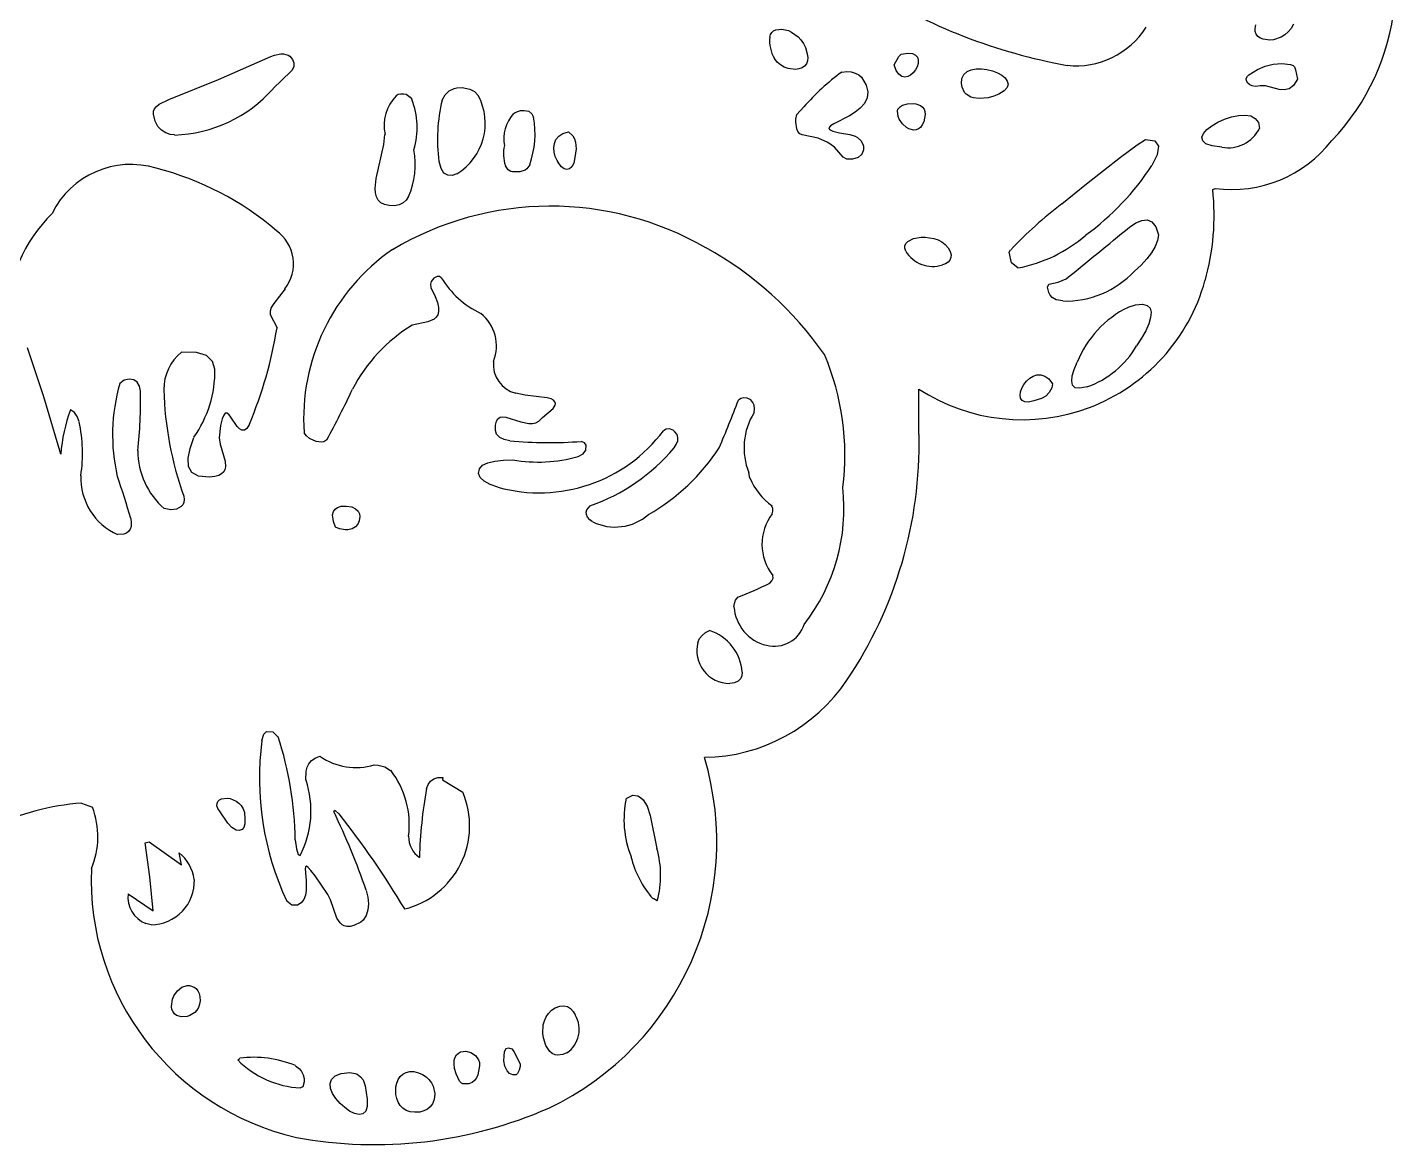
# Model space of a CAD drawing. Extents: x 0.98 to 3.75, y 0.23 to 4.49.
# Drawn here: x 2.374 to 3.454, y 0.234 to 1.116 of the extents above; entities that cross this region are included whole.
import ezdxf

# ---------------------------------------------------------------- set-up
doc = ezdxf.new("R2010")
doc.units = 0
doc.header["$MEASUREMENT"] = 0
doc.layers.add('Arc', color=6, linetype='CONTINUOUS')
doc.layers.add('Line', color=1, linetype='CONTINUOUS')

msp = doc.modelspace()

# ---------------------------------------------------------------- linework, layer by layer
at = {"layer": 'Arc', "color": 0, "true_color": 0x000000}
for centre, radius, start, end in [((3.2727, 1.1518), 0.1816, -43.7673, 31.7229), ((3.2739, 1.5222), 0.4437, -122.1135, -100.2371), ((3.2021, 1.1506), 0.0654, -96.2368, -32.3754), ((2.9871, 1.1047), 0.0269, 173.0854, -149.0131), ((3.1298, 0.9272), 0.19, 126.3332, 138.6311), ((2.4872, 1.1388), 0.1083, -88.1788, -41.4473), ((2.6892, 1.0383), 0.0332, 135.3763, -167.4248), ((2.6228, 1.0365), 0.0593, -17.1985, 22.0813), ((2.829, 1.0273), 0.1309, 166.346, -172.262), ((2.6893, 1.0398), 0.0465, -58.7777, 28.2936), ((2.7797, 1.0277), 0.0292, 138.1474, -169.0192), ((2.6994, 1.0319), 0.0757, -19.1127, 9.7583), ((3.3249, 1.0872), 0.0997, -97.4979, -37.7205), ((3.3219, 1.0483), 0.0278, -99.9065, -26.7058), ((2.6179, 1.0073), 0.0627, -23.8696, 10.6864), ((2.7791, 1.0155), 0.0289, 166.5867, -161.4607), ((2.456, 0.9382), 0.0691, 73.0456, 153.911), ((2.4185, 0.7771), 0.2344, 49.3883, 75.7632), ((3.0867, 1.1207), 0.2091, -53.9501, -33.134), ((3.1189, 0.9674), 0.1921, -15.6955, 6.0133), ((2.7875, 0.7304), 0.244, 59.8801, 120.7702), ((3.3939, 0.7087), 0.3358, 127.197, 136.4656), ((2.4791, 0.8826), 0.121, 134.7146, 178.6305), ((2.5523, 0.9288), 0.0322, -37.7674, 54.4701), ((3.1348, 1.0381), 0.1145, -79.2744, -49.0858), ((0.0328, 4.8375), 5.0363, -51.1172, -50.3845), ((2.7547, 0.8066), 0.1622, 124.5811, -176.0807), ((2.7772, 0.7002), 0.2754, 34.7513, 61.1586), ((3.0889, 0.9514), 0.0246, -149.6645, -71.5417), ((2.7644, 0.9565), 0.0741, -148.652, -115.659), ((3.194, 0.9732), 0.0737, -91.8397, -42.7516), ((3.1596, 0.9554), 0.1496, -123.0269, -15.4747), ((2.712, 0.8641), 0.0327, -21.9872, 51.554), ((3.2795, 0.8205), 0.0825, 116.1881, 158.1534), ((2.2373, 0.9328), 0.3386, -22.6764, -9.2406), ((2.7461, 0.7702), 0.1296, 121.6668, 152.5917), ((3.187, 0.9001), 0.0723, -70.9077, -29.7066), ((2.5201, 0.8297), 0.038, 129.0142, -179.6864), ((2.8159, 0.7776), 0.2038, -7.149, 22.9889), ((2.4317, 0.8444), 0.0908, -35.3078, 0.8493), ((2.7655, 0.8493), 0.0233, 173.7768, -103.8428), ((2.5882, 0.7939), 0.1465, 163.9801, -167.0286), ((2.0986, 0.8211), 0.3652, -6.2446, 1.1248), ((2.7596, 0.8379), 0.2776, -178.2631, -160.5429), ((1.964, 1.1444), 0.7375, -28.731, -25.2471), ((1.6001, 1.3401), 1.4328, -22.8541, -21.233), ((2.5252, 0.7695), 0.1247, 159.271, 175.7882), ((2.9922, 0.7837), 0.0522, 147.9345, -157.9504), ((2.2993, 0.7794), 0.1187, -8.6047, 12.0845), ((2.7785, 0.8704), 0.1223, -105.5031, -36.7783), ((2.7866, 1.1486), 0.3608, -94.9938, -86.0051), ((2.7445, 0.7868), 0.3337, -33.9803, 1.2793), ((2.5218, 0.7812), 0.0601, 179.8442, -130.8876), ((2.7668, 0.8837), 0.1548, -70.5019, -40.3254), ((2.7831, 0.873), 0.1638, -60.181, -33.0741), ((2.7777, 0.8865), 0.1141, -100.1532, -74.0379), ((2.4658, 0.7599), 0.0491, 177.8895, -114.1778), ((1.8573, 0.5561), 0.6229, 15.9998, 19.2101), ((2.9928, 0.7799), 0.0521, -157.4029, -126.0731), ((2.8697, 0.7359), 0.1492, -37.907, 6.3147), ((2.8383, 0.761), 0.0399, -116.3601, -48.7933), ((2.9941, 0.7075), 0.0399, 142.9155, -141.9325), ((2.8459, 0.9035), 0.2539, -69.3931, -63.2204), ((2.9657, 0.6605), 0.0337, -176.0515, -103.6014), ((2.9011, 0.6037), 0.0376, 4.2568, 71.7329), ((2.9638, 0.6519), 0.0249, -103.9452, -17.8894), ((2.9286, 0.6235), 0.0258, 165.4466, -89.9532), ((2.907, 0.6767), 0.1374, -89.2657, -33.763), ((2.7849, 0.5226), 0.2273, 172.4065, -154.7848), ((2.3187, 0.4713), 0.2672, 0.6111, 18.3779), ((2.6339, 0.5813), 0.0501, -124.7798, -73.3756), ((2.6855, 0.4726), 0.233, -64.4729, 16.6131), ((2.521, 0.4971), 0.0773, -27.1757, 18.3337), ((2.6058, 0.4861), 0.0701, -7.4278, 37.8044), ((2.6558, 0.4853), 0.0677, -76.0158, 23.0416), ((3.0605, 0.4491), 0.3768, 169.9746, 178.3146), ((2.4295, 0.3175), 0.186, 93.7719, 116.4243), ((2.3646, 0.4768), 0.0655, -22.5777, 20.6561), ((2.925, 0.4902), 0.0797, 167.8527, -158.4691), ((2.0733, 0.2368), 0.6019, 19.1602, 25.5642), ((2.0677, 0.0581), 0.7044, 30.8801, 38.3107), ((2.6957, 0.4768), 0.0204, 179.4242, -125.3124), ((2.795, 0.4462), 0.0792, -14.7355, 15.532), ((2.4729, 0.4379), 0.0337, 8.6122, 50.8034), ((2.9257, 0.4789), 0.077, -166.4945, -138.3811), ((2.6337, 0.4428), 0.2089, 177.592, -102.969), ((2.472, 0.4415), 0.0343, -89.8736, 2.4546), ((2.4768, 0.4293), 0.023, 174.3524, -112.7165), ((2.7876, 0.3245), 0.0224, -55.7473, 30.8957), ((2.5533, 0.2179), 0.0846, 67.2868, 97.5724), ((2.5937, 0.3535), 0.0752, -135.0924, -92.8671), ((2.649, 0.5733), 0.3397, -100.5368, -66.2338)]:
    msp.add_arc(centre, radius, start, end, dxfattribs=at)
at = {"layer": 'Line', "color": 0, "true_color": 0x000000}
for p, q in [((2.9619, 1.1116), (2.9634, 1.1128)), ((2.9634, 1.1128), (2.9652, 1.1137)), ((2.9652, 1.1137), (2.9698, 1.1142)), ((2.9698, 1.1142), (2.975, 1.113)), ((2.975, 1.113), (2.9776, 1.1118)), ((3.3433, 1.1147), (3.3439, 1.1175)), ((3.3435, 1.1123), (3.3433, 1.1147)), ((3.3443, 1.1101), (3.3435, 1.1123)), ((3.3717, 1.1147), (3.3694, 1.1119)), ((3.3737, 1.118), (3.3717, 1.1147)), ((2.9604, 1.1079), (2.9609, 1.1099)), ((2.9609, 1.1099), (2.9619, 1.1116)), ((2.9776, 1.1118), (2.9827, 1.1082)), ((2.9827, 1.1082), (2.9849, 1.1057)), ((2.9849, 1.1057), (2.9869, 1.1029)), ((2.9869, 1.1029), (2.9885, 1.0996)), ((3.3456, 1.1084), (3.3443, 1.1101)), ((3.3475, 1.107), (3.3456, 1.1084)), ((3.3497, 1.1061), (3.3475, 1.107)), ((3.355, 1.1054), (3.3497, 1.1061)), ((3.3579, 1.1058), (3.355, 1.1054)), ((3.3639, 1.1079), (3.3579, 1.1058)), ((3.3667, 1.1096), (3.3639, 1.1079)), ((3.3694, 1.1119), (3.3667, 1.1096)), ((2.5252, 1.0744), (2.5667, 1.0926)), ((2.5667, 1.0926), (2.5696, 1.0937)), ((2.5696, 1.0937), (2.5745, 1.0946)), ((2.5745, 1.0946), (2.5767, 1.0946)), ((2.5767, 1.0946), (2.5803, 1.0935)), ((2.5803, 1.0935), (2.5817, 1.0927)), ((2.5817, 1.0927), (2.5838, 1.0903)), ((2.9663, 1.0881), (2.964, 1.0909)), ((2.9885, 1.0996), (2.9897, 1.0958)), ((2.9897, 1.0958), (2.9903, 1.0917)), ((2.9903, 1.0917), (2.9901, 1.089)), ((3.0585, 1.086), (3.0621, 1.0925)), ((3.0621, 1.0925), (3.0641, 1.0945)), ((3.0641, 1.0945), (3.0693, 1.0952)), ((3.0693, 1.0952), (3.0729, 1.0948)), ((3.0729, 1.0948), (3.0754, 1.0937)), ((3.0754, 1.0937), (3.0769, 1.0919)), ((3.0769, 1.0919), (3.0775, 1.0896)), ((2.5824, 1.0806), (2.5684, 1.0672)), ((2.5835, 1.0818), (2.5824, 1.0806)), ((2.5847, 1.0846), (2.5835, 1.0818)), ((2.5838, 1.0903), (2.5848, 1.0875)), ((2.5848, 1.0875), (2.5847, 1.0846)), ((2.9689, 1.0859), (2.9663, 1.0881)), ((2.9718, 1.0842), (2.9689, 1.0859)), ((2.9748, 1.0831), (2.9718, 1.0842)), ((2.9807, 1.0824), (2.9748, 1.0831)), ((2.9834, 1.0828), (2.9807, 1.0824)), ((2.9858, 1.0837), (2.9834, 1.0828)), ((2.9878, 1.085), (2.9858, 1.0837)), ((2.9893, 1.0868), (2.9878, 1.085)), ((2.9901, 1.089), (2.9893, 1.0868)), ((3.0172, 1.0803), (3.0211, 1.0808)), ((3.0211, 1.0808), (3.0245, 1.0804)), ((3.0245, 1.0804), (3.0278, 1.0794)), ((3.0602, 1.0815), (3.0585, 1.086)), ((3.0622, 1.0785), (3.0602, 1.0815)), ((3.0753, 1.082), (3.0735, 1.0797)), ((3.0766, 1.0845), (3.0753, 1.082)), ((3.0774, 1.0871), (3.0766, 1.0845)), ((3.0775, 1.0896), (3.0774, 1.0871)), ((3.1135, 1.0783), (3.116, 1.0806)), ((3.116, 1.0806), (3.1193, 1.082)), ((3.1193, 1.082), (3.1232, 1.0827)), ((3.1232, 1.0827), (3.1274, 1.0827)), ((3.1274, 1.0827), (3.1317, 1.0822)), ((3.1317, 1.0822), (3.136, 1.0811)), ((3.136, 1.0811), (3.14, 1.0796)), ((3.3383, 1.0781), (3.3452, 1.0822)), ((3.3452, 1.0822), (3.3513, 1.0848)), ((3.3513, 1.0848), (3.3577, 1.0864)), ((3.3577, 1.0864), (3.3644, 1.087)), ((3.3644, 1.087), (3.3712, 1.0861)), ((3.3712, 1.0861), (3.3735, 1.0854)), ((3.3735, 1.0854), (3.3744, 1.0845)), ((3.3744, 1.0845), (3.3753, 1.0821)), ((3.3753, 1.0821), (3.3768, 1.0746)), ((2.486, 1.0585), (2.5252, 1.0744)), ((3.0278, 1.0794), (3.0307, 1.078)), ((3.0307, 1.078), (3.0328, 1.0762)), ((3.0328, 1.0762), (3.0364, 1.07)), ((3.0364, 1.07), (3.0378, 1.0646)), ((3.0645, 1.0768), (3.0622, 1.0785)), ((3.0668, 1.0762), (3.0645, 1.0768)), ((3.0692, 1.0767), (3.0668, 1.0762)), ((3.0715, 1.0779), (3.0692, 1.0767)), ((3.0735, 1.0797), (3.0715, 1.0779)), ((3.1116, 1.0711), (3.112, 1.0752)), ((3.1121, 1.0684), (3.1116, 1.0711)), ((3.112, 1.0752), (3.1135, 1.0783)), ((3.14, 1.0796), (3.1434, 1.0777)), ((3.1434, 1.0777), (3.1461, 1.0756)), ((3.1461, 1.0756), (3.1478, 1.0732)), ((3.1484, 1.0706), (3.1476, 1.068)), ((3.1478, 1.0732), (3.1484, 1.0706)), ((3.3364, 1.0751), (3.3374, 1.0771)), ((3.3366, 1.0733), (3.3364, 1.0751)), ((3.3375, 1.0716), (3.3366, 1.0733)), ((3.3374, 1.0771), (3.3383, 1.0781)), ((3.3391, 1.0703), (3.3375, 1.0716)), ((3.3411, 1.0694), (3.3391, 1.0703)), ((3.3433, 1.0689), (3.3411, 1.0694)), ((3.3454, 1.0691), (3.3433, 1.0689)), ((3.3474, 1.0695), (3.3454, 1.0691)), ((3.3515, 1.0693), (3.3474, 1.0695)), ((3.3622, 1.0666), (3.3515, 1.0693)), ((3.3737, 1.0697), (3.3702, 1.0671)), ((3.3768, 1.0746), (3.3737, 1.0697)), ((2.4786, 1.0548), (2.486, 1.0585)), ((2.6655, 1.0617), (2.6672, 1.0627)), ((2.6672, 1.0627), (2.6691, 1.0632)), ((2.6691, 1.0632), (2.6712, 1.0632)), ((2.6712, 1.0632), (2.6735, 1.0627)), ((2.6735, 1.0627), (2.6765, 1.0605)), ((2.6765, 1.0605), (2.6778, 1.0588)), ((2.7019, 1.0582), (2.7042, 1.0624)), ((2.7042, 1.0624), (2.7074, 1.0654)), ((2.7074, 1.0654), (2.7112, 1.0673)), ((2.7112, 1.0673), (2.7133, 1.0678)), ((2.7133, 1.0678), (2.7175, 1.0682)), ((2.7175, 1.0682), (2.7237, 1.0668)), ((2.7237, 1.0668), (2.7273, 1.0648)), ((2.7273, 1.0648), (2.7302, 1.0618)), ((3.0372, 1.0598), (3.0351, 1.0555)), ((3.0378, 1.0646), (3.0372, 1.0598)), ((3.114, 1.0642), (3.1121, 1.0684)), ((3.1154, 1.0627), (3.114, 1.0642)), ((3.119, 1.0605), (3.1154, 1.0627)), ((3.1211, 1.0598), (3.119, 1.0605)), ((3.1256, 1.0593), (3.1211, 1.0598)), ((3.1327, 1.06), (3.1256, 1.0593)), ((3.1372, 1.0613), (3.1327, 1.06)), ((3.1411, 1.0628), (3.1372, 1.0613)), ((3.1453, 1.0654), (3.1411, 1.0628)), ((3.1476, 1.068), (3.1453, 1.0654)), ((3.3663, 1.0663), (3.3622, 1.0666)), ((3.3702, 1.0671), (3.3663, 1.0663)), ((2.4741, 1.0493), (2.4749, 1.0512)), ((2.4741, 1.0471), (2.4741, 1.0493)), ((2.4749, 1.0512), (2.4763, 1.053)), ((2.4763, 1.053), (2.4786, 1.0548)), ((2.7579, 1.0472), (2.7595, 1.0483)), ((2.7595, 1.0483), (2.7637, 1.0498)), ((2.7637, 1.0498), (2.7664, 1.0499)), ((2.7664, 1.0499), (2.7701, 1.0493)), ((2.7701, 1.0493), (2.7726, 1.0474)), ((2.7726, 1.0474), (2.774, 1.0447)), ((2.9817, 1.0468), (2.9872, 1.0528)), ((3.0278, 1.0486), (3.0233, 1.0458)), ((3.0318, 1.0518), (3.0278, 1.0486)), ((3.0351, 1.0555), (3.0318, 1.0518)), ((3.0611, 1.0496), (3.0615, 1.0509)), ((3.0616, 1.0452), (3.0611, 1.0496)), ((3.0615, 1.0509), (3.0636, 1.0531)), ((3.0636, 1.0531), (3.0652, 1.054)), ((3.0652, 1.054), (3.0691, 1.0552)), ((3.0691, 1.0552), (3.0734, 1.0555)), ((3.0734, 1.0555), (3.0755, 1.0552)), ((3.0755, 1.0552), (3.0793, 1.0538)), ((3.0793, 1.0538), (3.0809, 1.0526)), ((3.0809, 1.0526), (3.0821, 1.0511)), ((3.0821, 1.0511), (3.0828, 1.0492)), ((3.0828, 1.0492), (3.0831, 1.0468)), ((2.4754, 1.0415), (2.4741, 1.0471)), ((2.4775, 1.0374), (2.4754, 1.0415)), ((2.4803, 1.0343), (2.4775, 1.0374)), ((2.9808, 1.0406), (2.9809, 1.0432)), ((2.9816, 1.0355), (2.9808, 1.0406)), ((2.9809, 1.0432), (2.9817, 1.0468)), ((3.0082, 1.0377), (3.0069, 1.0362)), ((3.0108, 1.0394), (3.0082, 1.0377)), ((3.0233, 1.0458), (3.0108, 1.0394)), ((3.0624, 1.0431), (3.0616, 1.0452)), ((3.065, 1.0394), (3.0624, 1.0431)), ((3.0683, 1.0365), (3.065, 1.0394)), ((3.0792, 1.0366), (3.0776, 1.0354)), ((3.0807, 1.0385), (3.0792, 1.0366)), ((3.0818, 1.0409), (3.0807, 1.0385)), ((3.0831, 1.0468), (3.0818, 1.0409)), ((3.3053, 1.0349), (3.3092, 1.0379)), ((3.3092, 1.0379), (3.3139, 1.0406)), ((3.3139, 1.0406), (3.3192, 1.043)), ((3.3192, 1.043), (3.3247, 1.0449)), ((3.3247, 1.0449), (3.3302, 1.046)), ((3.3302, 1.046), (3.3354, 1.0463)), ((3.3354, 1.0463), (3.3399, 1.0456)), ((3.3399, 1.0456), (3.3435, 1.0437)), ((3.3435, 1.0437), (3.3459, 1.0405)), ((3.3459, 1.0405), (3.3467, 1.0358)), ((2.4837, 1.0322), (2.4803, 1.0343)), ((2.4872, 1.031), (2.4837, 1.0322)), ((2.4906, 1.0306), (2.4872, 1.031)), ((2.6558, 1.023), (2.6567, 1.0311)), ((2.7904, 1.0239), (2.7916, 1.027)), ((2.7916, 1.027), (2.7938, 1.0296)), ((2.7938, 1.0296), (2.797, 1.0317)), ((2.797, 1.0317), (2.8014, 1.033)), ((2.8014, 1.033), (2.8048, 1.0299)), ((2.8048, 1.0299), (2.8062, 1.0275)), ((2.8062, 1.0275), (2.8071, 1.025)), ((2.9826, 1.0333), (2.9816, 1.0355)), ((2.9841, 1.0316), (2.9826, 1.0333)), ((2.986, 1.0306), (2.9841, 1.0316)), ((2.9985, 1.028), (2.986, 1.0306)), ((3.0062, 1.0247), (2.9985, 1.028)), ((3.0069, 1.0362), (3.0075, 1.0349)), ((3.0075, 1.0349), (3.0102, 1.0335)), ((3.0102, 1.0335), (3.0153, 1.0322)), ((3.0153, 1.0322), (3.0234, 1.0309)), ((3.0234, 1.0309), (3.0278, 1.0296)), ((3.0278, 1.0296), (3.0296, 1.0287)), ((3.0296, 1.0287), (3.0322, 1.0262)), ((3.0322, 1.0262), (3.0338, 1.0234)), ((3.0701, 1.0354), (3.0683, 1.0365)), ((3.0739, 1.0345), (3.0701, 1.0354)), ((3.0758, 1.0347), (3.0739, 1.0345)), ((3.0776, 1.0354), (3.0758, 1.0347)), ((3.2503, 1.0229), (3.2569, 1.027)), ((3.2569, 1.027), (3.2641, 1.0259)), ((3.2641, 1.0259), (3.267, 1.0217)), ((3.3014, 1.0288), (3.3027, 1.0318)), ((3.302, 1.0261), (3.3014, 1.0288)), ((3.3045, 1.0237), (3.302, 1.0261)), ((3.3027, 1.0318), (3.3053, 1.0349)), ((2.6498, 0.9963), (2.6558, 1.023)), ((2.79, 1.0205), (2.7904, 1.0239)), ((2.7903, 1.0171), (2.79, 1.0205)), ((2.7911, 1.0137), (2.7903, 1.0171)), ((2.8075, 1.0197), (2.8066, 1.0129)), ((2.8071, 1.025), (2.8075, 1.0197)), ((3.0113, 1.021), (3.0062, 1.0247)), ((3.0182, 1.013), (3.0113, 1.021)), ((3.0332, 1.016), (3.0324, 1.0148)), ((3.0342, 1.0188), (3.0332, 1.016)), ((3.0338, 1.0234), (3.0342, 1.0218)), ((3.0342, 1.0218), (3.0342, 1.0188)), ((3.2372, 1.0132), (3.2503, 1.0229)), ((3.2661, 1.015), (3.2618, 1.0064)), ((3.267, 1.0217), (3.2661, 1.015)), ((3.3095, 1.022), (3.3045, 1.0237)), ((3.3171, 1.0209), (3.3095, 1.022)), ((2.7009, 1.0041), (2.6994, 1.0097)), ((2.754, 1.003), (2.7517, 1.0063)), ((2.7709, 1.0071), (2.7687, 1.004)), ((2.7925, 1.0105), (2.7911, 1.0137)), ((2.7942, 1.0078), (2.7925, 1.0105)), ((2.7961, 1.0055), (2.7942, 1.0078)), ((2.7982, 1.004), (2.7961, 1.0055)), ((2.8041, 1.0054), (2.8023, 1.0038)), ((2.8056, 1.0084), (2.8041, 1.0054)), ((2.8066, 1.0129), (2.8056, 1.0084)), ((3.0212, 1.0114), (3.0182, 1.013)), ((3.0255, 1.0115), (3.0212, 1.0114)), ((3.03, 1.0129), (3.0255, 1.0115)), ((3.0324, 1.0148), (3.03, 1.0129)), ((3.2103, 0.992), (3.2372, 1.0132)), ((2.649, 0.9884), (2.6498, 0.9963)), ((2.7032, 1.0005), (2.7009, 1.0041)), ((2.7062, 0.9988), (2.7032, 1.0005)), ((2.7096, 0.9987), (2.7062, 0.9988)), ((2.7134, 1), (2.7096, 0.9987)), ((2.7561, 1.0018), (2.754, 1.003)), ((2.7573, 1.0015), (2.7561, 1.0018)), ((2.7631, 1.0014), (2.7573, 1.0015)), ((2.7672, 1.0028), (2.7631, 1.0014)), ((2.7687, 1.004), (2.7672, 1.0028)), ((2.8003, 1.0034), (2.7982, 1.004)), ((2.8023, 1.0038), (2.8003, 1.0034)), ((2.6492, 0.9849), (2.649, 0.9884)), ((2.6499, 0.9818), (2.6492, 0.9849)), ((3.1908, 0.9762), (3.2103, 0.992)), ((3.3099, 0.9875), (3.3119, 0.9884)), ((2.6513, 0.9792), (2.6499, 0.9818)), ((2.6533, 0.9771), (2.6513, 0.9792)), ((2.6562, 0.9756), (2.6533, 0.9771)), ((2.6599, 0.9748), (2.6562, 0.9756)), ((2.6643, 0.9747), (2.6599, 0.9748)), ((2.668, 0.9755), (2.6643, 0.9747)), ((2.671, 0.977), (2.668, 0.9755)), ((2.6734, 0.9792), (2.671, 0.977)), ((2.6752, 0.9819), (2.6734, 0.9792)), ((3.2441, 0.9579), (3.2493, 0.9612)), ((3.2493, 0.9612), (3.254, 0.9631)), ((3.254, 0.9631), (3.2582, 0.9635)), ((3.2582, 0.9635), (3.2619, 0.9619)), ((3.2619, 0.9619), (3.2649, 0.9581)), ((3.2649, 0.9581), (3.2671, 0.9519)), ((3.2671, 0.9519), (3.2664, 0.9473)), ((3.0669, 0.9432), (3.0677, 0.945)), ((3.0669, 0.9412), (3.0669, 0.9432)), ((3.0677, 0.939), (3.0669, 0.9412)), ((3.0677, 0.945), (3.0692, 0.9466)), ((3.0692, 0.9466), (3.0737, 0.9489)), ((3.0737, 0.9489), (3.0798, 0.95)), ((3.0798, 0.95), (3.0831, 0.95)), ((3.0831, 0.95), (3.0898, 0.9489)), ((3.0898, 0.9489), (3.0931, 0.9478)), ((3.0931, 0.9478), (3.096, 0.9462)), ((3.096, 0.9462), (3.0987, 0.9441)), ((3.0987, 0.9441), (3.101, 0.9416)), ((3.101, 0.9416), (3.1027, 0.9385)), ((3.1493, 0.938), (3.1504, 0.94)), ((3.2645, 0.9425), (3.2616, 0.9376)), ((3.2664, 0.9473), (3.2645, 0.9425)), ((3.0991, 0.929), (3.0967, 0.9281)), ((3.101, 0.9303), (3.0991, 0.929)), ((3.1025, 0.9319), (3.101, 0.9303)), ((3.1033, 0.9338), (3.1025, 0.9319)), ((3.1027, 0.9385), (3.1034, 0.936)), ((3.1034, 0.936), (3.1033, 0.9338)), ((3.1511, 0.9297), (3.1493, 0.938)), ((3.1561, 0.9257), (3.1511, 0.9297)), ((3.2578, 0.9327), (3.2533, 0.9279)), ((3.2616, 0.9376), (3.2578, 0.9327)), ((2.6979, 0.9188), (2.6952, 0.9176)), ((2.6997, 0.9188), (2.6979, 0.9188)), ((2.7011, 0.9179), (2.6997, 0.9188)), ((3.2533, 0.9279), (3.2481, 0.9232)), ((2.5778, 0.9091), (2.569, 0.8976)), ((2.6932, 0.915), (2.6926, 0.9128)), ((2.6926, 0.9128), (2.693, 0.9102)), ((2.693, 0.9102), (2.6963, 0.9031)), ((2.6952, 0.9176), (2.6932, 0.915)), ((3.1796, 0.9105), (3.1805, 0.9127)), ((3.1805, 0.9062), (3.1796, 0.9105)), ((3.1805, 0.9127), (3.1879, 0.9145)), ((3.1879, 0.9145), (3.1942, 0.9171)), ((2.569, 0.8976), (2.567, 0.8944)), ((2.6963, 0.9031), (2.6981, 0.8984)), ((2.6981, 0.8984), (2.699, 0.8944)), ((3.1817, 0.9041), (3.1805, 0.9062)), ((3.1833, 0.9022), (3.1817, 0.9041)), ((3.1864, 0.9004), (3.1833, 0.9022)), ((3.1917, 0.8996), (3.1864, 0.9004)), ((3.2431, 0.8946), (3.2489, 0.8965)), ((3.2489, 0.8965), (3.2546, 0.897)), ((3.2546, 0.897), (3.2582, 0.8961)), ((2.567, 0.8944), (2.566, 0.8915)), ((2.566, 0.8915), (2.5662, 0.8889)), ((2.5662, 0.8889), (2.5715, 0.8784)), ((2.6972, 0.8868), (2.6954, 0.8853)), ((2.6984, 0.8887), (2.6972, 0.8868)), ((2.699, 0.8913), (2.6984, 0.8887)), ((2.699, 0.8944), (2.699, 0.8913)), ((3.2582, 0.8961), (3.2604, 0.8939)), ((3.2609, 0.8864), (3.2595, 0.8815)), ((3.2604, 0.8939), (3.2612, 0.8906)), ((3.2612, 0.8906), (3.2609, 0.8864)), ((2.6905, 0.8832), (2.6781, 0.8805)), ((2.6954, 0.8853), (2.6905, 0.8832)), ((3.2571, 0.8761), (3.2538, 0.8702)), ((3.2595, 0.8815), (3.2571, 0.8761)), ((3.2538, 0.8702), (3.2498, 0.8642)), ((2.3876, 0.8239), (2.3745, 0.8625)), ((2.5079, 0.859), (2.4962, 0.8592)), ((2.5158, 0.8564), (2.5079, 0.859)), ((2.5205, 0.8519), (2.5158, 0.8564)), ((2.5225, 0.8457), (2.5205, 0.8519)), ((3.199, 0.8404), (3.2005, 0.8455)), ((3.2005, 0.8455), (3.203, 0.8512)), ((2.4508, 0.837), (2.4475, 0.8344)), ((2.4548, 0.8379), (2.4508, 0.837)), ((2.4586, 0.8372), (2.4548, 0.8379)), ((2.4612, 0.8354), (2.4586, 0.8372)), ((2.4629, 0.8323), (2.4612, 0.8354)), ((2.4638, 0.8283), (2.4629, 0.8323)), ((3.1593, 0.8308), (3.1609, 0.8336)), ((3.1609, 0.8336), (3.163, 0.8363)), ((3.163, 0.8363), (3.1655, 0.8385)), ((3.1655, 0.8385), (3.1682, 0.8402)), ((3.1682, 0.8402), (3.1712, 0.8412)), ((3.1712, 0.8412), (3.1743, 0.8413)), ((3.1743, 0.8413), (3.1775, 0.8403)), ((3.1775, 0.8403), (3.1805, 0.838)), ((3.1805, 0.838), (3.1835, 0.8342)), ((3.1835, 0.8342), (3.1828, 0.8309)), ((3.1986, 0.8362), (3.199, 0.8404)), ((3.1993, 0.833), (3.1986, 0.8362)), ((3.2014, 0.8311), (3.1993, 0.833)), ((3.2107, 0.8317), (3.2049, 0.8306)), ((2.4008, 0.7787), (2.3876, 0.8239)), ((2.7673, 0.8252), (2.7599, 0.8267)), ((2.7848, 0.8231), (2.7673, 0.8252)), ((2.7878, 0.8222), (2.7848, 0.8231)), ((2.7897, 0.8212), (2.7878, 0.8222)), ((2.7908, 0.82), (2.7897, 0.8212)), ((2.9375, 0.8226), (2.9356, 0.8212)), ((2.9398, 0.8232), (2.9375, 0.8226)), ((2.9424, 0.8228), (2.9398, 0.8232)), ((2.9453, 0.8214), (2.9424, 0.8228)), ((2.9471, 0.8195), (2.9453, 0.8214)), ((3.0781, 0.7942), (3.0781, 0.8299)), ((3.1579, 0.8252), (3.1583, 0.8279)), ((3.1582, 0.8229), (3.1579, 0.8252)), ((3.1594, 0.8211), (3.1582, 0.8229)), ((3.1583, 0.8279), (3.1593, 0.8308)), ((3.1615, 0.82), (3.1594, 0.8211)), ((3.1748, 0.8227), (3.1688, 0.8206)), ((3.1781, 0.8245), (3.1748, 0.8227)), ((3.1809, 0.8272), (3.1781, 0.8245)), ((3.1828, 0.8309), (3.1809, 0.8272)), ((3.2049, 0.8306), (3.2014, 0.8311)), ((2.4116, 0.8114), (2.4085, 0.8137)), ((2.4139, 0.8083), (2.4116, 0.8114)), ((2.5307, 0.8109), (2.5294, 0.8095)), ((2.5321, 0.8109), (2.5307, 0.8109)), ((2.5336, 0.8097), (2.5321, 0.8109)), ((2.781, 0.8077), (2.7893, 0.8147)), ((2.7893, 0.8147), (2.7911, 0.8174)), ((2.7913, 0.8187), (2.7908, 0.82)), ((2.7911, 0.8174), (2.7913, 0.8187)), ((2.9481, 0.8172), (2.9471, 0.8195)), ((2.948, 0.8114), (2.9483, 0.8145)), ((2.9483, 0.8145), (2.9481, 0.8172)), ((3.1646, 0.8198), (3.1615, 0.82)), ((3.1688, 0.8206), (3.1646, 0.8198)), ((2.4154, 0.8043), (2.4139, 0.8083)), ((2.527, 0.8012), (2.5258, 0.7914)), ((2.5281, 0.8064), (2.527, 0.8012)), ((2.5294, 0.8095), (2.5281, 0.8064)), ((2.5351, 0.8078), (2.5336, 0.8097)), ((2.5401, 0.8005), (2.5351, 0.8078)), ((2.5419, 0.7987), (2.5401, 0.8005)), ((2.5498, 0.8022), (2.5477, 0.799)), ((2.7439, 0.8016), (2.7446, 0.8046)), ((2.7439, 0.7974), (2.7439, 0.8016)), ((2.7446, 0.8046), (2.7458, 0.8066)), ((2.7458, 0.8066), (2.7475, 0.8078)), ((2.7475, 0.8078), (2.7496, 0.8081)), ((2.7496, 0.8081), (2.7521, 0.8079)), ((2.7521, 0.8079), (2.7639, 0.8042)), ((2.7639, 0.8042), (2.7701, 0.8028)), ((2.7701, 0.8028), (2.773, 0.8028)), ((2.773, 0.8028), (2.7757, 0.8033)), ((2.7757, 0.8033), (2.7782, 0.8047)), ((2.7782, 0.8047), (2.781, 0.8077)), ((2.5029, 0.7832), (2.5058, 0.7919)), ((2.5258, 0.7914), (2.5266, 0.7864)), ((2.5437, 0.7976), (2.5419, 0.7987)), ((2.5457, 0.7976), (2.5437, 0.7976)), ((2.5477, 0.799), (2.5457, 0.7976)), ((2.5947, 0.7931), (2.5929, 0.7955)), ((2.597, 0.7911), (2.5947, 0.7931)), ((2.6025, 0.7887), (2.597, 0.7911)), ((2.6067, 0.7881), (2.6025, 0.7887)), ((2.6084, 0.7884), (2.6067, 0.7881)), ((2.6107, 0.7899), (2.6084, 0.7884)), ((2.7448, 0.7943), (2.7439, 0.7974)), ((2.7472, 0.7919), (2.7448, 0.7943)), ((2.7507, 0.7903), (2.7472, 0.7919)), ((2.7552, 0.7892), (2.7507, 0.7903)), ((2.8142, 0.7875), (2.8117, 0.7887)), ((2.8787, 0.7984), (2.8765, 0.7971)), ((2.8812, 0.7986), (2.8787, 0.7984)), ((2.884, 0.7975), (2.8812, 0.7986)), ((2.8855, 0.7963), (2.884, 0.7975)), ((2.8872, 0.7941), (2.8855, 0.7963)), ((2.8866, 0.7863), (2.8877, 0.7891)), ((2.8879, 0.7917), (2.8872, 0.7941)), ((2.8877, 0.7891), (2.8879, 0.7917)), ((2.5014, 0.7755), (2.5029, 0.7832)), ((2.5266, 0.7864), (2.5305, 0.7732)), ((2.8091, 0.7768), (2.813, 0.7789)), ((2.813, 0.7789), (2.8152, 0.7818)), ((2.8154, 0.7858), (2.8142, 0.7875)), ((2.8152, 0.7818), (2.8154, 0.7858)), ((2.8848, 0.7835), (2.8866, 0.7863)), ((2.5016, 0.769), (2.5014, 0.7755)), ((2.5042, 0.7641), (2.5016, 0.769)), ((2.5308, 0.7685), (2.5304, 0.7664)), ((2.5305, 0.7732), (2.5308, 0.7685)), ((2.7305, 0.7634), (2.7312, 0.7671)), ((2.7312, 0.7671), (2.7337, 0.7699)), ((2.7337, 0.7699), (2.7379, 0.7719)), ((2.7379, 0.7719), (2.7435, 0.7731)), ((2.7435, 0.7731), (2.7502, 0.7739)), ((2.7502, 0.7739), (2.7576, 0.7742)), ((2.5096, 0.7612), (2.5042, 0.7641)), ((2.5183, 0.7605), (2.5096, 0.7612)), ((2.5223, 0.761), (2.5183, 0.7605)), ((2.5255, 0.7618), (2.5223, 0.761)), ((2.5278, 0.7631), (2.5255, 0.7618)), ((2.5294, 0.7646), (2.5278, 0.7631)), ((2.5304, 0.7664), (2.5294, 0.7646)), ((2.7318, 0.7603), (2.7305, 0.7634)), ((2.7349, 0.7574), (2.7318, 0.7603)), ((2.7396, 0.7548), (2.7349, 0.7574)), ((2.9447, 0.7598), (2.9438, 0.7641)), ((2.4979, 0.7454), (2.4982, 0.7429)), ((2.7458, 0.7525), (2.7396, 0.7548)), ((2.4876, 0.7347), (2.4825, 0.7358)), ((2.4923, 0.7352), (2.4876, 0.7347)), ((2.4959, 0.7372), (2.4923, 0.7352)), ((2.4971, 0.7387), (2.4959, 0.7372)), ((2.4979, 0.7406), (2.4971, 0.7387)), ((2.4982, 0.7429), (2.4979, 0.7406)), ((2.6161, 0.7334), (2.6174, 0.7353)), ((2.6174, 0.7353), (2.6191, 0.7366)), ((2.6191, 0.7366), (2.622, 0.7376)), ((2.622, 0.7376), (2.6261, 0.7377)), ((2.6261, 0.7377), (2.6306, 0.737)), ((2.6306, 0.737), (2.6333, 0.7356)), ((2.6333, 0.7356), (2.6354, 0.7337)), ((2.8154, 0.7328), (2.8159, 0.7346)), ((2.8159, 0.7346), (2.8185, 0.7378)), ((2.9627, 0.7358), (2.9621, 0.7377)), ((2.9628, 0.7337), (2.9627, 0.7358)), ((2.4561, 0.7278), (2.4565, 0.7245)), ((2.4565, 0.7245), (2.4563, 0.7216)), ((2.6153, 0.7307), (2.6161, 0.7334)), ((2.616, 0.7254), (2.6153, 0.7307)), ((2.6177, 0.721), (2.616, 0.7254)), ((2.6353, 0.7234), (2.6335, 0.7213)), ((2.6364, 0.7259), (2.6353, 0.7234)), ((2.6354, 0.7337), (2.6366, 0.7316)), ((2.6369, 0.7295), (2.6364, 0.7259)), ((2.6366, 0.7316), (2.6369, 0.7295)), ((2.8156, 0.731), (2.8154, 0.7328)), ((2.8166, 0.729), (2.8156, 0.731)), ((2.8184, 0.7269), (2.8166, 0.729)), ((2.8205, 0.7252), (2.8184, 0.7269)), ((2.9623, 0.7316), (2.9628, 0.7337)), ((2.4505, 0.7154), (2.4457, 0.7151)), ((2.4526, 0.7163), (2.4505, 0.7154)), ((2.4543, 0.7176), (2.4526, 0.7163)), ((2.4555, 0.7194), (2.4543, 0.7176)), ((2.4563, 0.7216), (2.4555, 0.7194)), ((2.6207, 0.7198), (2.6177, 0.721)), ((2.6255, 0.7188), (2.6207, 0.7198)), ((2.6275, 0.7188), (2.6255, 0.7188)), ((2.6309, 0.7196), (2.6275, 0.7188)), ((2.6335, 0.7213), (2.6309, 0.7196)), ((2.9621, 0.6787), (2.9629, 0.6807)), ((2.9629, 0.6807), (2.9627, 0.6829)), ((2.9603, 0.6769), (2.9621, 0.6787)), ((2.9321, 0.6581), (2.9324, 0.6608)), ((2.9324, 0.6608), (2.9334, 0.6634)), ((2.9334, 0.6634), (2.9353, 0.6659)), ((2.9069, 0.6356), (2.9095, 0.6378)), ((2.9095, 0.6378), (2.9129, 0.6394)), ((2.9037, 0.6299), (2.905, 0.633)), ((2.905, 0.633), (2.9069, 0.6356)), ((2.9386, 0.6065), (2.9383, 0.6036)), ((2.9325, 0.5982), (2.9287, 0.5977)), ((2.9353, 0.5994), (2.9325, 0.5982)), ((2.9372, 0.6012), (2.9353, 0.5994)), ((2.9383, 0.6036), (2.9372, 0.6012)), ((2.5596, 0.5526), (2.5611, 0.5576)), ((2.5611, 0.5576), (2.5631, 0.5598)), ((2.5631, 0.5598), (2.5681, 0.5594)), ((2.5681, 0.5594), (2.5722, 0.5555)), ((2.6016, 0.5387), (2.6053, 0.5401)), ((2.5945, 0.5285), (2.5953, 0.5316)), ((2.5953, 0.5316), (2.5966, 0.5343)), ((2.5966, 0.5343), (2.5987, 0.5367)), ((2.5987, 0.5367), (2.6016, 0.5387)), ((2.6482, 0.5333), (2.6513, 0.5332)), ((2.6513, 0.5332), (2.6567, 0.5318)), ((2.6567, 0.5318), (2.6611, 0.529)), ((2.5943, 0.5214), (2.5945, 0.5285)), ((2.6908, 0.5179), (2.6927, 0.5205)), ((2.6927, 0.5205), (2.6952, 0.5223)), ((2.6952, 0.5223), (2.6985, 0.5233)), ((2.6985, 0.5233), (2.7023, 0.5235)), ((2.7023, 0.5235), (2.702, 0.5215)), ((2.702, 0.5215), (2.7181, 0.5118)), ((2.6894, 0.5147), (2.6908, 0.5179)), ((2.8471, 0.5069), (2.8522, 0.5095)), ((2.8522, 0.5095), (2.8561, 0.5089)), ((2.8561, 0.5089), (2.8584, 0.5077)), ((2.8584, 0.5077), (2.8604, 0.5058)), ((2.4173, 0.503), (2.4259, 0.4999)), ((2.5241, 0.501), (2.5242, 0.5029)), ((2.5249, 0.4988), (2.5241, 0.501)), ((2.5242, 0.5029), (2.5248, 0.5044)), ((2.5248, 0.5044), (2.5261, 0.5057)), ((2.5266, 0.4962), (2.5249, 0.4988)), ((2.5261, 0.5057), (2.5277, 0.5065)), ((2.5277, 0.5065), (2.5321, 0.507)), ((2.5321, 0.507), (2.5345, 0.5067)), ((2.5345, 0.5067), (2.5393, 0.5048)), ((2.5393, 0.5048), (2.5414, 0.5032)), ((2.5414, 0.5032), (2.5433, 0.5012)), ((2.5433, 0.5012), (2.5448, 0.4987)), ((2.5448, 0.4987), (2.5458, 0.4957)), ((2.6174, 0.4974), (2.6163, 0.4965)), ((2.6204, 0.4948), (2.6174, 0.4974)), ((2.8604, 0.5058), (2.8636, 0.5008)), ((2.8636, 0.5008), (2.866, 0.4935)), ((2.5328, 0.4874), (2.5266, 0.4962)), ((2.5358, 0.484), (2.5328, 0.4874)), ((2.546, 0.4869), (2.5452, 0.4839)), ((2.5458, 0.4957), (2.5462, 0.4908)), ((2.5462, 0.4908), (2.546, 0.4869)), ((2.866, 0.4935), (2.8713, 0.4674)), ((2.5392, 0.4819), (2.5358, 0.484)), ((2.5416, 0.4815), (2.5392, 0.4819)), ((2.5441, 0.4823), (2.5416, 0.4815)), ((2.5452, 0.4839), (2.5441, 0.4823)), ((2.4674, 0.4717), (2.4706, 0.4725)), ((2.471, 0.445), (2.4674, 0.4717)), ((2.4706, 0.4725), (2.4961, 0.4544)), ((2.5859, 0.4741), (2.5869, 0.467)), ((2.5869, 0.467), (2.5881, 0.4627)), ((2.4961, 0.4544), (2.4942, 0.464)), ((2.5881, 0.4627), (2.5897, 0.4618)), ((2.4737, 0.4181), (2.471, 0.445)), ((2.594, 0.4529), (2.5937, 0.4513)), ((2.5937, 0.4513), (2.5945, 0.4421)), ((2.5947, 0.4533), (2.594, 0.4529)), ((2.5961, 0.4524), (2.5947, 0.4533)), ((2.5983, 0.45), (2.5961, 0.4524)), ((2.6015, 0.4457), (2.5983, 0.45)), ((2.6115, 0.431), (2.6015, 0.4457)), ((2.5945, 0.4343), (2.5939, 0.4305)), ((2.5945, 0.4421), (2.5945, 0.4343)), ((2.6419, 0.4343), (2.6431, 0.429)), ((2.454, 0.4315), (2.4737, 0.4181)), ((2.5833, 0.4226), (2.5793, 0.4257)), ((2.5876, 0.4226), (2.5833, 0.4226)), ((2.5906, 0.4245), (2.5876, 0.4226)), ((2.5926, 0.4272), (2.5906, 0.4245)), ((2.5939, 0.4305), (2.5926, 0.4272)), ((2.6136, 0.4268), (2.6115, 0.431)), ((2.6188, 0.4123), (2.6136, 0.4268)), ((2.6431, 0.429), (2.6436, 0.4237)), ((2.6436, 0.4237), (2.6432, 0.4188)), ((2.8716, 0.4261), (2.8682, 0.4278)), ((2.6212, 0.4086), (2.6188, 0.4123)), ((2.6394, 0.4107), (2.6376, 0.4092)), ((2.6419, 0.4144), (2.6394, 0.4107)), ((2.6432, 0.4188), (2.6419, 0.4144)), ((2.4721, 0.4072), (2.468, 0.4081)), ((2.6228, 0.4072), (2.6212, 0.4086)), ((2.6246, 0.4062), (2.6228, 0.4072)), ((2.6267, 0.4058), (2.6246, 0.4062)), ((2.6292, 0.4059), (2.6267, 0.4058)), ((2.6321, 0.4065), (2.6292, 0.4059)), ((2.6376, 0.4092), (2.6321, 0.4065)), ((2.4929, 0.3551), (2.4965, 0.3578)), ((2.4965, 0.3578), (2.5005, 0.3591)), ((2.5005, 0.3591), (2.5025, 0.3591)), ((2.5025, 0.3591), (2.5061, 0.358)), ((2.5061, 0.358), (2.5077, 0.3567)), ((2.5077, 0.3567), (2.509, 0.3551)), ((2.4883, 0.3427), (2.4891, 0.3485)), ((2.4891, 0.3485), (2.49, 0.351)), ((2.49, 0.351), (2.4929, 0.3551)), ((2.509, 0.3551), (2.51, 0.3529)), ((2.51, 0.3529), (2.5106, 0.3503)), ((2.5108, 0.3472), (2.5104, 0.3444)), ((2.5106, 0.3503), (2.5108, 0.3472)), ((2.4886, 0.3403), (2.4883, 0.3427)), ((2.4895, 0.3383), (2.4886, 0.3403)), ((2.4907, 0.3367), (2.4895, 0.3383)), ((2.4923, 0.3355), (2.4907, 0.3367)), ((2.4962, 0.3344), (2.4923, 0.3355)), ((2.5006, 0.3347), (2.4962, 0.3344)), ((2.5028, 0.3355), (2.5006, 0.3347)), ((2.5067, 0.338), (2.5028, 0.3355)), ((2.5083, 0.3398), (2.5067, 0.338)), ((2.5096, 0.3419), (2.5083, 0.3398)), ((2.5104, 0.3444), (2.5096, 0.3419)), ((2.7838, 0.3344), (2.7857, 0.3372)), ((2.7857, 0.3372), (2.7881, 0.3396)), ((2.7881, 0.3396), (2.7911, 0.3415)), ((2.7911, 0.3415), (2.7947, 0.3428)), ((2.7947, 0.3428), (2.7979, 0.3432)), ((2.7979, 0.3432), (2.8008, 0.3425)), ((2.8008, 0.3425), (2.8032, 0.341)), ((2.8032, 0.341), (2.8052, 0.3388)), ((2.8052, 0.3388), (2.8068, 0.336)), ((2.7813, 0.3213), (2.7816, 0.3281)), ((2.7816, 0.3281), (2.7825, 0.3314)), ((2.7825, 0.3314), (2.7838, 0.3344)), ((2.7817, 0.318), (2.7813, 0.3213)), ((2.7836, 0.3119), (2.7817, 0.318)), ((2.7114, 0.3002), (2.7121, 0.3026)), ((2.7121, 0.3026), (2.7132, 0.3045)), ((2.7132, 0.3045), (2.7147, 0.3059)), ((2.7147, 0.3059), (2.7164, 0.3068)), ((2.7164, 0.3068), (2.7204, 0.3074)), ((2.7204, 0.3074), (2.7245, 0.3063)), ((2.7245, 0.3063), (2.7281, 0.304)), ((2.7281, 0.304), (2.7306, 0.3004)), ((2.7505, 0.2996), (2.7511, 0.3072)), ((2.7511, 0.3072), (2.7522, 0.3094)), ((2.7522, 0.3094), (2.7542, 0.31)), ((2.7542, 0.31), (2.7567, 0.3091)), ((2.7567, 0.3091), (2.7587, 0.3069)), ((2.7587, 0.3069), (2.7634, 0.2971)), ((2.7868, 0.3071), (2.7836, 0.3119)), ((2.7887, 0.3054), (2.7868, 0.3071)), ((2.7909, 0.3044), (2.7887, 0.3054)), ((2.7932, 0.3041), (2.7909, 0.3044)), ((2.797, 0.3046), (2.7932, 0.3041)), ((2.8002, 0.306), (2.797, 0.3046)), ((2.5405, 0.3004), (2.5422, 0.3017)), ((2.586, 0.2959), (2.5893, 0.2934)), ((2.5893, 0.2934), (2.5909, 0.2912)), ((2.7112, 0.2973), (2.7114, 0.3002)), ((2.7116, 0.2938), (2.7112, 0.2973)), ((2.7128, 0.2894), (2.7116, 0.2938)), ((2.7313, 0.2959), (2.73, 0.2887)), ((2.7306, 0.3004), (2.7312, 0.2983)), ((2.7312, 0.2983), (2.7313, 0.2959)), ((2.7514, 0.2954), (2.7505, 0.2996)), ((2.753, 0.2918), (2.7514, 0.2954)), ((2.7549, 0.2898), (2.753, 0.2918)), ((2.7626, 0.2924), (2.7613, 0.2898)), ((2.7634, 0.2953), (2.7626, 0.2924)), ((2.7634, 0.2971), (2.7634, 0.2953)), ((2.5909, 0.2912), (2.5921, 0.2886)), ((2.5929, 0.2831), (2.5918, 0.2792)), ((2.5921, 0.2886), (2.5928, 0.2859)), ((2.5928, 0.2859), (2.5929, 0.2831)), ((2.6134, 0.2818), (2.6145, 0.2851)), ((2.6138, 0.278), (2.6134, 0.2818)), ((2.6145, 0.2851), (2.6173, 0.2879)), ((2.6173, 0.2879), (2.622, 0.2898)), ((2.622, 0.2898), (2.629, 0.2906)), ((2.629, 0.2906), (2.6331, 0.2898)), ((2.6331, 0.2898), (2.6348, 0.2891)), ((2.6348, 0.2891), (2.6375, 0.2872)), ((2.6375, 0.2872), (2.6394, 0.2847)), ((2.6394, 0.2847), (2.6411, 0.28)), ((2.6653, 0.2793), (2.666, 0.2822)), ((2.666, 0.2822), (2.6672, 0.285)), ((2.6672, 0.285), (2.6688, 0.2873)), ((2.6688, 0.2873), (2.6708, 0.2892)), ((2.6708, 0.2892), (2.6733, 0.2906)), ((2.6733, 0.2906), (2.6762, 0.2913)), ((2.6762, 0.2913), (2.6795, 0.2912)), ((2.6795, 0.2912), (2.6832, 0.2903)), ((2.6832, 0.2903), (2.6864, 0.289)), ((2.6864, 0.289), (2.6891, 0.2871)), ((2.6891, 0.2871), (2.6914, 0.2849)), ((2.6914, 0.2849), (2.6933, 0.2824)), ((2.6933, 0.2824), (2.6946, 0.2797)), ((2.7154, 0.2838), (2.7128, 0.2894)), ((2.7171, 0.282), (2.7154, 0.2838)), ((2.7182, 0.2815), (2.7171, 0.282)), ((2.7229, 0.2815), (2.7182, 0.2815)), ((2.7254, 0.2825), (2.7229, 0.2815)), ((2.7273, 0.2841), (2.7254, 0.2825)), ((2.7288, 0.2862), (2.7273, 0.2841)), ((2.73, 0.2887), (2.7288, 0.2862)), ((2.7576, 0.2887), (2.7549, 0.2898)), ((2.7601, 0.2887), (2.7576, 0.2887)), ((2.7613, 0.2898), (2.7601, 0.2887)), ((2.5918, 0.2792), (2.59, 0.2784)), ((2.6154, 0.2739), (2.6138, 0.278)), ((2.6179, 0.2699), (2.6154, 0.2739)), ((2.6411, 0.28), (2.6426, 0.2695)), ((2.6653, 0.2731), (2.6653, 0.2793)), ((2.666, 0.27), (2.6653, 0.2731)), ((2.6671, 0.2672), (2.666, 0.27)), ((2.6946, 0.2797), (2.6959, 0.2739)), ((2.6958, 0.2711), (2.6952, 0.2683)), ((2.6959, 0.2739), (2.6958, 0.2711)), ((2.6212, 0.2661), (2.6179, 0.2699)), ((2.6249, 0.2628), (2.6212, 0.2661)), ((2.6288, 0.2601), (2.6249, 0.2628)), ((2.6327, 0.2582), (2.6288, 0.2601)), ((2.6415, 0.26), (2.6393, 0.258)), ((2.6427, 0.2638), (2.6415, 0.26)), ((2.6426, 0.2695), (2.6427, 0.2638)), ((2.6688, 0.2646), (2.6671, 0.2672)), ((2.6709, 0.2624), (2.6688, 0.2646)), ((2.6735, 0.2606), (2.6709, 0.2624)), ((2.6766, 0.2595), (2.6735, 0.2606)), ((2.6802, 0.2591), (2.6766, 0.2595)), ((2.6841, 0.2593), (2.6802, 0.2591)), ((2.6874, 0.2602), (2.6841, 0.2593)), ((2.6902, 0.2617), (2.6874, 0.2602)), ((2.6924, 0.2635), (2.6902, 0.2617)), ((2.6941, 0.2658), (2.6924, 0.2635)), ((2.6952, 0.2683), (2.6941, 0.2658)), ((2.6362, 0.2574), (2.6327, 0.2582)), ((2.6393, 0.258), (2.6362, 0.2574))]:
    msp.add_line(p, q, dxfattribs=at)

doc.saveas('drawing.dxf')
